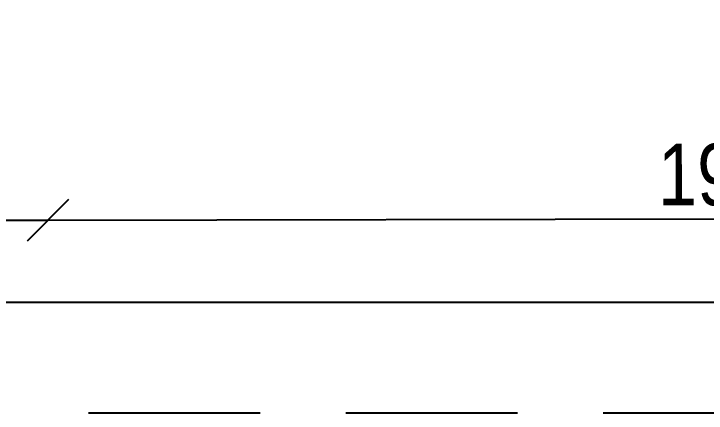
# Model space of a CAD drawing. Header units: metres. Extents: x 493 to 630, y -132 to -15.
# Drawn here: x 512.154 to 513.163, y -93.39 to -92.808 of the extents above; entities that cross this region are included whole.
import ezdxf

# ---------------------------------------------------------------- set-up
doc = ezdxf.new("R2010")
doc.units = ezdxf.units.M
doc.header["$MEASUREMENT"] = 0
doc.header["$PDMODE"] = 3
doc.linetypes.add('HIDDEN2', pattern=[0.1875, 0.125, -0.0625])
doc.layers.add('a_cote_50', color=9, linetype='Continuous')
doc.layers.add('a_scari_punctat', color=40, linetype='HIDDEN2')
doc.styles.get("Standard").update_dxf_attribs({"font": 'ARIALN.TTF'})
doc.dimstyles.new('50 cote', dxfattribs={"dimtxt": 0.09, "dimasz": 0.06, "dimexe": 0, "dimexo": 0, "dimgap": 0.018, "dimtad": 1, "dimdec": 1, "dimlfac": 100, "dimrnd": 0.5, "dimdsep": 46, "dimtxsty": 'Standard', "dimblk": 'OBLIQUE', "dimcen": 0.00045, "dimclrd": 256, "dimclrt": 4, "dimadec": 1, "dimazin": 0, "dimtfac": 1, "dimtdec": 1, "dimtix": 1, "dimtofl": 0, "dimtmove": 0, "dimatfit": 3, "dimldrblk": 'OBLIQUE', "dimfxl": 0, "dimtolj": 1, "dimtzin": 0, "dimarcsym": 0})

# ---------------------------------------------------------------- blocks, each defined once
blk = doc.blocks.new('_Oblique')
at = {"color": 0, "linetype": 'ByBlock', "lineweight": -2}
blk.add_line((-0.5, -0.5), (0.5, 0.5), dxfattribs=at)
blk = doc.blocks.new('*D1066')
at = {"layer": 'a_cote_50', "lineweight": -2, "ltscale": 0.3}
blk.add_line((-45.903, -67.3904), (-44.863, -67.3884), dxfattribs=at)
at = {"layer": 'Defpoints', "color": 0, "ltscale": 0.3}
for p in [(-45.9036, -67.0685), (-44.8636, -67.0685), (-44.863, -67.3884)]:
    blk.add_point(p, dxfattribs=at)
at = {"layer": 'a_cote_50', "lineweight": -2, "ltscale": 0.3, "xscale": 0.06, "yscale": 0.06, "zscale": 0.06}
for p, rotation in [((-45.903, -67.3904), 180.1079428696821), ((-44.863, -67.3884), 0.1079428696821681)]:
    blk.add_blockref('_Oblique', p, dxfattribs=dict(at, rotation=rotation))
at = {"layer": 'a_cote_50', "color": 4, "ltscale": 0.3, "insert": (-45.3831, -67.3254), "char_height": 0.09, "attachment_point": 5, "rotation": 0.1079}
blk.add_mtext('\\A1;104', dxfattribs=at)
blk = doc.blocks.new('*D1067')
at = {"layer": 'a_cote_50', "lineweight": -2, "ltscale": 0.3}
blk.add_line((-44.863, -67.3884), (-42.913, -67.3847), dxfattribs=at)
at = {"layer": 'Defpoints', "color": 0, "ltscale": 0.3}
for p in [(-44.8636, -67.0685), (-42.9136, -67.0744), (-42.913, -67.3847)]:
    blk.add_point(p, dxfattribs=at)
at = {"layer": 'a_cote_50', "lineweight": -2, "ltscale": 0.3, "xscale": 0.06, "yscale": 0.06, "zscale": 0.06}
for p, rotation in [((-44.863, -67.3884), 180.1079428696821), ((-42.913, -67.3847), 0.1079428696821681)]:
    blk.add_blockref('_Oblique', p, dxfattribs=dict(at, rotation=rotation))
at = {"layer": 'a_cote_50', "color": 4, "ltscale": 0.3, "insert": (-43.8882, -67.3226), "char_height": 0.09, "attachment_point": 5, "rotation": 0.1079}
blk.add_mtext('\\A1;195', dxfattribs=at)
blk = doc.blocks.new('*D1105')
at = {"layer": 'a_cote_50', "lineweight": -2, "ltscale": 0.3}
blk.add_line((-50.9468, -67.5081), (13.8782, -67.5081), dxfattribs=at)
at = {"layer": 'Defpoints', "color": 0, "ltscale": 0.3}
for p in [(13.8782, -63.4009), (-50.9468, -67.0744), (13.8782, -67.5081)]:
    blk.add_point(p, dxfattribs=at)
at = {"layer": 'a_cote_50', "lineweight": -2, "ltscale": 0.3, "xscale": 0.06, "yscale": 0.06, "zscale": 0.06, "rotation": 180}
blk.add_blockref('_Oblique', (-50.9468, -67.5081), dxfattribs=at)
at = {"layer": 'a_cote_50', "lineweight": -2, "ltscale": 0.3, "xscale": 0.06, "yscale": 0.06, "zscale": 0.06}
blk.add_blockref('_Oblique', (13.8782, -67.5081), dxfattribs=at)
at = {"layer": 'a_cote_50', "color": 4, "ltscale": 0.3, "insert": (-18.5343, -67.4441), "char_height": 0.09, "attachment_point": 5}
blk.add_mtext('\\A1;6482.5', dxfattribs=at)
blk = doc.blocks.new('COTE EXY')
at = {"layer": 'a_cote_50', "ltscale": 0.3}
dim = blk.add_linear_dim(base=(13.8782, -67.5081), p1=(-50.9468, -67.0744), p2=(13.8782, -63.4009), dimstyle='50 cote', dxfattribs=at)
dim.commit()
dim.dimension.update_dxf_attribs({"geometry": '*D1105', "text_midpoint": (-18.5343, -67.4441)})
for base, p1, p2, picture, middle in [((-44.863, -67.3884), (-45.9036, -67.0685), (-44.8636, -67.0685), '*D1066', (-45.3831, -67.3254)), ((-42.913, -67.3847), (-44.8636, -67.0685), (-42.9136, -67.0744), '*D1067', (-43.8882, -67.3226))]:
    dim = blk.add_linear_dim(base=base, p1=p1, p2=p2, angle=180.1079, dimstyle='50 cote', override={"dimtmove": 1}, dxfattribs=at)
    dim.commit()
    dim.dimension.update_dxf_attribs({"geometry": picture, "text_midpoint": middle})

msp = doc.modelspace()

# ---------------------------------------------------------------- linework, layer by layer
at = {"layer": 'a_scari_punctat', "ltscale": 2}
msp.add_lwpolyline([(569.5132, -93.3901), (505.4682, -93.3901), (503.3467, -78.4648), (514.4177, -78.4648), (514.4177, -77.3411), (524.9835, -77.3411), (524.9835, -78.4648), (556.3323, -78.4648)], dxfattribs=at)

# ---------------------------------------------------------------- block references
at = {"layer": 'a_cote_50'}
msp.add_blockref('COTE EXY', (557.0671, -25.7202), dxfattribs=at)

doc.saveas('drawing.dxf')
